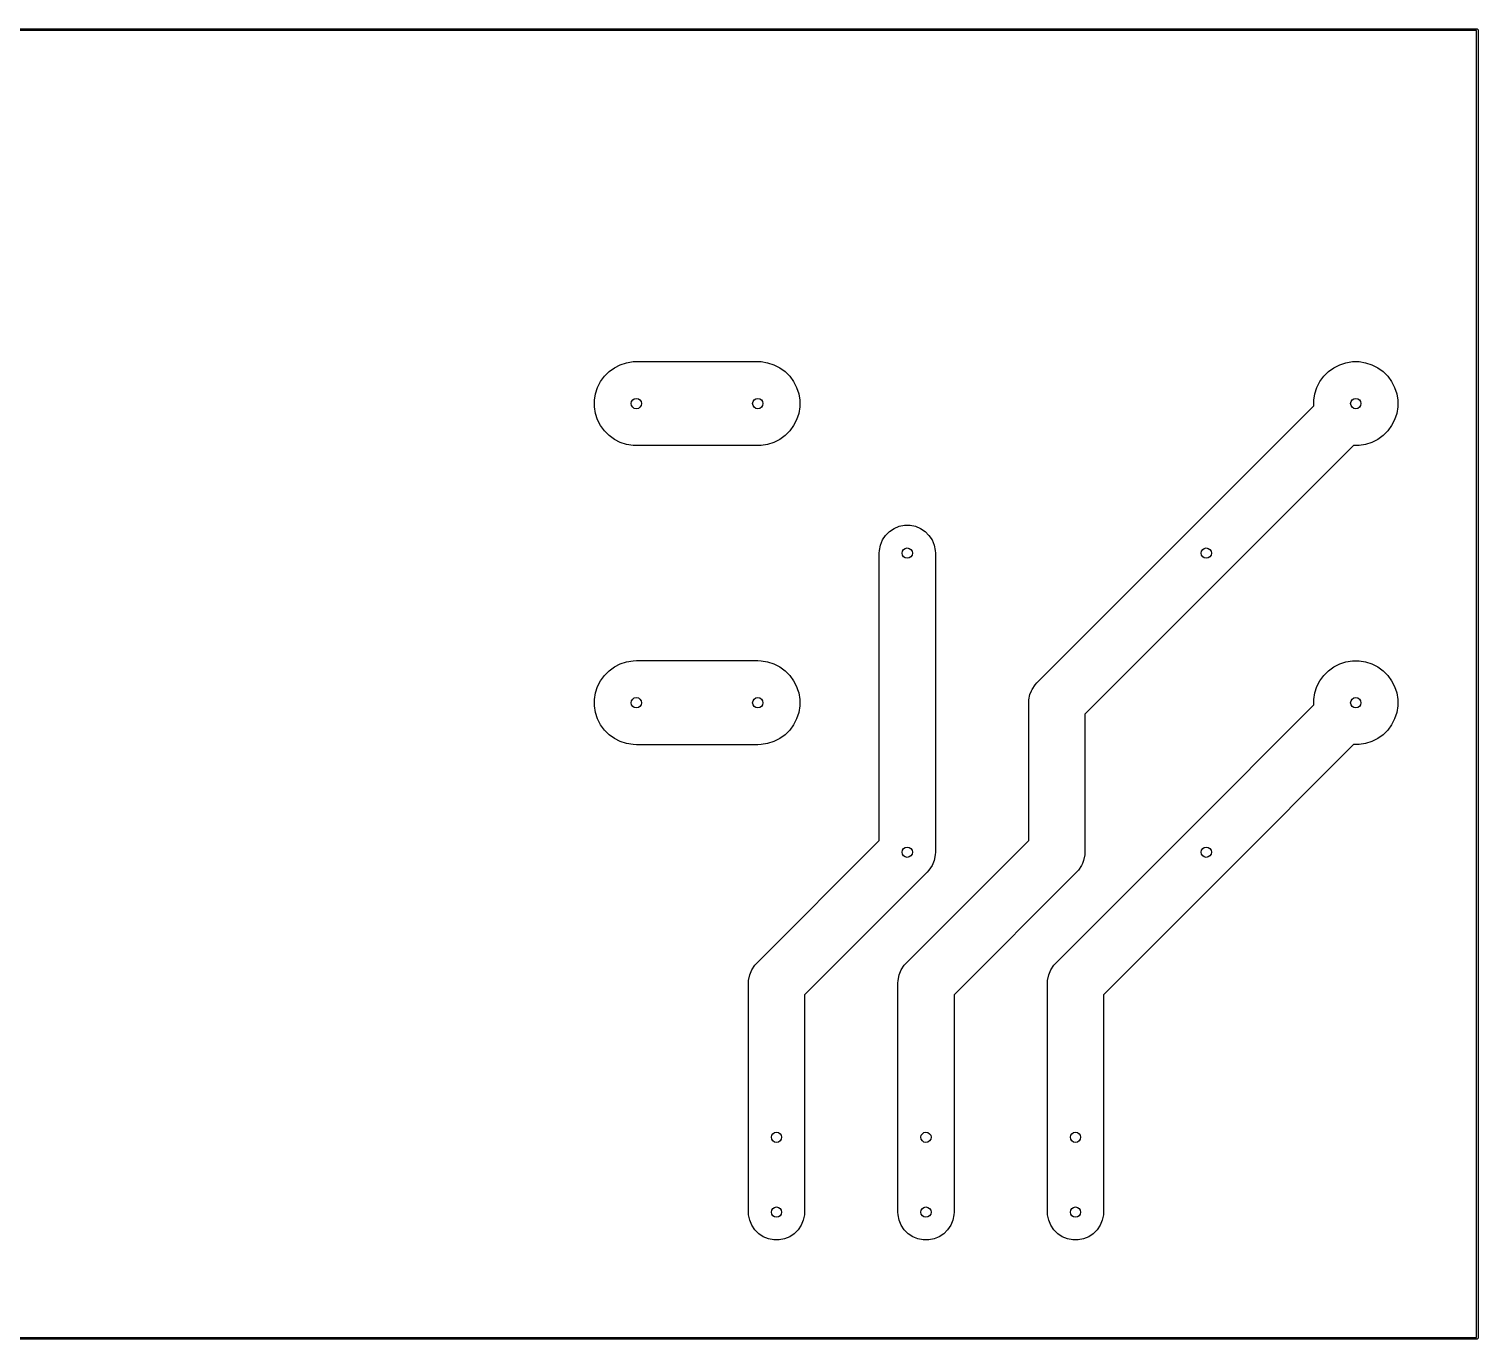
# Model space of a CAD drawing. Header units: millimetres. Extents: x 95.2 to 193.7, y -111.1 to -66.6.
# Drawn here: x 144.46 to 193.7, y -111.15 to -66.65 of the extents above; entities that cross this region are included whole.
import ezdxf

# ---------------------------------------------------------------- set-up
doc = ezdxf.new("R2010")
doc.units = ezdxf.units.MM
doc.layers.add('B.Cu', color=153, linetype='CONTINUOUS', true_color=0x4d7fc4)

msp = doc.modelspace()

# ---------------------------------------------------------------- linework, layer by layer
at = {"layer": 'B.Cu', "linetype": 'CONTINUOUS'}
for p, q in [((95.25, -66.65), (193.675, -66.65)), ((193.65, -66.7), (95.275, -66.7)), ((193.65, -111.1), (193.65, -66.7)), ((193.675, -66.65), (193.684567, -66.651903)), ((193.684567, -66.651903), (193.698097, -66.665433)), ((193.698097, -66.665433), (193.7, -66.675)), ((193.7, -66.675), (193.7, -111.125)), ((164.172101, -78.288571), (164.35348, -78.156791)), ((164.35348, -78.156791), (164.553241, -78.055008)), ((164.553241, -78.055008), (164.766465, -77.985727)), ((164.766465, -77.985727), (164.987902, -77.950655)), ((164.987902, -77.950655), (165.1, -77.946251)), ((165.1, -77.946251), (169.2275, -77.946251)), ((169.2275, -77.946251), (169.339573, -77.950654)), ((169.339573, -77.950654), (169.339598, -77.950654)), ((169.339598, -77.950654), (169.561035, -77.985726)), ((169.561035, -77.985726), (169.774259, -78.055007)), ((169.774259, -78.055007), (169.97402, -78.15679)), ((169.97402, -78.15679), (170.155399, -78.28857)), ((188.619601, -78.28857), (188.80098, -78.15679)), ((188.80098, -78.15679), (189.000741, -78.055007)), ((189.000741, -78.055007), (189.213965, -77.985726)), ((189.213965, -77.985726), (189.435402, -77.950654)), ((189.435402, -77.950654), (189.659598, -77.950654)), ((189.659598, -77.950654), (189.881035, -77.985726)), ((189.881035, -77.985726), (190.094259, -78.055007)), ((190.094259, -78.055007), (190.29402, -78.15679)), ((190.29402, -78.15679), (190.475399, -78.28857)), ((163.780007, -78.828242), (163.88179, -78.628481)), ((163.88179, -78.628481), (164.01357, -78.447102)), ((164.01357, -78.447102), (164.172101, -78.288571)), ((170.155399, -78.28857), (170.31393, -78.447101)), ((170.31393, -78.447101), (170.44571, -78.62848)), ((170.44571, -78.62848), (170.547493, -78.828241)), ((188.227507, -78.828241), (188.32929, -78.62848)), ((188.32929, -78.62848), (188.46107, -78.447101)), ((188.46107, -78.447101), (188.619601, -78.28857)), ((190.475399, -78.28857), (190.63393, -78.447101)), ((190.63393, -78.447101), (190.76571, -78.62848)), ((190.76571, -78.62848), (190.867493, -78.828241)), ((163.675654, -79.262903), (163.710726, -79.041466)), ((163.675654, -79.487099), (163.675654, -79.262903)), ((163.710726, -79.041466), (163.780007, -78.828242)), ((170.547493, -78.828241), (170.616774, -79.041465)), ((170.616774, -79.041465), (170.650952, -79.257255)), ((170.650952, -79.257255), (170.651846, -79.262903)), ((170.651846, -79.262903), (170.651846, -79.487099)), ((188.123154, -79.262902), (188.158226, -79.041465)), ((188.123154, -79.452308), (188.123154, -79.262902)), ((188.158226, -79.041465), (188.227507, -78.828241)), ((190.867493, -78.828241), (190.936774, -79.041465)), ((190.936774, -79.041465), (190.971846, -79.262902)), ((190.971846, -79.262902), (190.971846, -79.487098)), ((163.710726, -79.708536), (163.675654, -79.487099)), ((163.780007, -79.92176), (163.710726, -79.708536)), ((170.616774, -79.708536), (170.547493, -79.92176)), ((170.651846, -79.487099), (170.616774, -79.708536)), ((183.794, -83.781461), (188.123154, -79.452308)), ((190.936774, -79.708535), (190.867493, -79.921759)), ((190.971846, -79.487098), (190.936774, -79.708535)), ((163.88179, -80.121521), (163.780007, -79.92176)), ((164.01357, -80.3029), (163.88179, -80.121521)), ((170.44571, -80.121521), (170.31393, -80.3029)), ((170.547493, -79.92176), (170.44571, -80.121521)), ((190.76571, -80.12152), (190.63393, -80.302899)), ((190.867493, -79.921759), (190.76571, -80.12152)), ((164.172101, -80.461431), (164.01357, -80.3029)), ((164.35348, -80.593211), (164.172101, -80.461431)), ((164.553241, -80.694994), (164.35348, -80.593211)), ((164.766465, -80.764275), (164.553241, -80.694994)), ((169.774259, -80.694994), (169.561035, -80.764275)), ((169.97402, -80.593211), (169.774259, -80.694994)), ((170.155399, -80.461431), (169.97402, -80.593211)), ((170.31393, -80.3029), (170.155399, -80.461431)), ((190.094259, -80.694993), (189.881035, -80.764274)), ((190.29402, -80.59321), (190.094259, -80.694993)), ((190.475399, -80.46143), (190.29402, -80.59321)), ((190.63393, -80.302899), (190.475399, -80.46143)), ((164.987902, -80.799347), (164.766465, -80.764275)), ((165.1, -80.803751), (164.987902, -80.799347)), ((169.2275, -80.803751), (165.1, -80.803751)), ((169.339598, -80.799347), (169.2275, -80.803751)), ((169.561035, -80.764275), (169.339598, -80.799347)), ((189.470192, -80.799346), (185.141019, -85.128519)), ((189.659598, -80.799346), (189.470192, -80.799346)), ((189.881035, -80.764274), (189.659598, -80.799346)), ((173.703241, -83.718708), (173.858496, -83.61497)), ((173.858496, -83.61497), (174.031005, -83.543514)), ((174.031005, -83.543514), (174.21414, -83.507087)), ((174.21414, -83.507087), (174.400862, -83.507087)), ((174.400862, -83.507087), (174.583997, -83.543514)), ((174.583997, -83.543514), (174.756506, -83.61497)), ((174.756506, -83.61497), (174.911761, -83.718708)), ((173.359588, -84.361639), (173.396015, -84.178504)), ((173.396015, -84.178504), (173.467471, -84.005995)), ((173.467471, -84.005995), (173.571209, -83.85074)), ((173.571209, -83.85074), (173.703241, -83.718708)), ((174.911761, -83.718708), (175.043793, -83.85074)), ((175.043793, -83.85074), (175.147531, -84.005995)), ((175.147531, -84.005995), (175.218987, -84.178504)), ((175.218987, -84.178504), (175.255414, -84.361639)), ((178.713981, -88.86148), (183.793979, -83.781481)), ((183.793979, -83.781481), (183.794, -83.781461)), ((173.355001, -84.455), (173.359588, -84.361639)), ((173.355001, -94.220462), (173.355001, -84.455)), ((175.255414, -84.361639), (175.260001, -84.455)), ((175.260001, -84.455), (175.260001, -94.615)), ((185.141018, -85.12852), (180.34, -89.929537)), ((185.141019, -85.128519), (185.141018, -85.12852)), ((164.766465, -88.145727), (164.987902, -88.110655)), ((164.987902, -88.110655), (165.1, -88.106251)), ((165.1, -88.106251), (169.2275, -88.106251)), ((169.2275, -88.106251), (169.339573, -88.110654)), ((169.339573, -88.110654), (169.339598, -88.110654)), ((169.339598, -88.110654), (169.561035, -88.145726)), ((189.213965, -88.145726), (189.435402, -88.110654)), ((189.435402, -88.110654), (189.659598, -88.110654)), ((189.659598, -88.110654), (189.881035, -88.145726)), ((163.88179, -88.788481), (164.01357, -88.607102)), ((164.01357, -88.607102), (164.172101, -88.448571)), ((164.172101, -88.448571), (164.35348, -88.316791)), ((164.35348, -88.316791), (164.553241, -88.215008)), ((164.553241, -88.215008), (164.766465, -88.145727)), ((169.561035, -88.145726), (169.774259, -88.215007)), ((169.774259, -88.215007), (169.97402, -88.31679)), ((169.97402, -88.31679), (170.155399, -88.44857)), ((170.155399, -88.44857), (170.31393, -88.607101)), ((170.31393, -88.607101), (170.44571, -88.78848)), ((188.32929, -88.78848), (188.46107, -88.607101)), ((188.46107, -88.607101), (188.619601, -88.44857)), ((188.619601, -88.44857), (188.80098, -88.31679)), ((188.80098, -88.31679), (189.000741, -88.215007)), ((189.000741, -88.215007), (189.213965, -88.145726)), ((189.881035, -88.145726), (190.094259, -88.215007)), ((190.094259, -88.215007), (190.29402, -88.31679)), ((190.29402, -88.31679), (190.475399, -88.44857)), ((190.475399, -88.44857), (190.63393, -88.607101)), ((190.63393, -88.607101), (190.76571, -88.78848)), ((163.710726, -89.201466), (163.780007, -88.988242)), ((163.780007, -88.988242), (163.88179, -88.788481)), ((170.44571, -88.78848), (170.547493, -88.988241)), ((170.547493, -88.988241), (170.579255, -89.085993)), ((170.579255, -89.085993), (170.616774, -89.201466)), ((178.528347, -89.13216), (178.54747, -89.085993)), ((178.54747, -89.085993), (178.651208, -88.930739)), ((178.651208, -88.930739), (178.713981, -88.86148)), ((188.158226, -89.201465), (188.227507, -88.988241)), ((188.227507, -88.988241), (188.32929, -88.78848)), ((190.76571, -88.78848), (190.867493, -88.988241)), ((190.867493, -88.988241), (190.936774, -89.201465)), ((163.675654, -89.422903), (163.710726, -89.201466)), ((163.675654, -89.647099), (163.675654, -89.422903)), ((170.616774, -89.201466), (170.651846, -89.422903)), ((170.651846, -89.422903), (170.651846, -89.647099)), ((178.435, -89.534999), (178.439587, -89.441638)), ((178.435, -94.220462), (178.435, -89.534999)), ((178.439587, -89.441638), (178.476014, -89.258503)), ((178.476014, -89.258503), (178.528347, -89.13216)), ((188.123154, -89.422902), (188.158226, -89.201465)), ((188.123154, -89.612308), (188.123154, -89.422902)), ((190.936774, -89.201465), (190.971846, -89.422902)), ((190.971846, -89.422902), (190.971846, -89.647098)), ((163.710726, -89.868536), (163.675654, -89.647099)), ((163.780007, -90.08176), (163.710726, -89.868536)), ((163.88179, -90.281521), (163.780007, -90.08176)), ((170.547493, -90.08176), (170.44571, -90.281521)), ((170.616774, -89.868536), (170.547493, -90.08176)), ((170.651846, -89.647099), (170.616774, -89.868536)), ((180.34, -89.929537), (180.34, -94.615)), ((183.79399, -93.941471), (188.123154, -89.612308)), ((190.867493, -90.081759), (190.76571, -90.28152)), ((190.936774, -89.868535), (190.867493, -90.081759)), ((190.971846, -89.647098), (190.936774, -89.868535)), ((164.01357, -90.4629), (163.88179, -90.281521)), ((164.172101, -90.621431), (164.01357, -90.4629)), ((170.31393, -90.4629), (170.155399, -90.621431)), ((170.44571, -90.281521), (170.31393, -90.4629)), ((190.63393, -90.462899), (190.475399, -90.62143)), ((190.76571, -90.28152), (190.63393, -90.462899)), ((164.35348, -90.753211), (164.172101, -90.621431)), ((164.553241, -90.854994), (164.35348, -90.753211)), ((164.766465, -90.924275), (164.553241, -90.854994)), ((164.987902, -90.959347), (164.766465, -90.924275)), ((165.1, -90.963751), (164.987902, -90.959347)), ((169.2275, -90.963751), (165.1, -90.963751)), ((169.339598, -90.959347), (169.2275, -90.963751)), ((169.561035, -90.924275), (169.339598, -90.959347)), ((169.774259, -90.854994), (169.561035, -90.924275)), ((169.97402, -90.753211), (169.774259, -90.854994)), ((170.155399, -90.621431), (169.97402, -90.753211)), ((189.470192, -90.959346), (185.141019, -95.288519)), ((189.659598, -90.959346), (189.470192, -90.959346)), ((189.881035, -90.924274), (189.659598, -90.959346)), ((190.094259, -90.854993), (189.881035, -90.924274)), ((190.29402, -90.75321), (190.094259, -90.854993)), ((190.475399, -90.62143), (190.29402, -90.75321)), ((179.348981, -98.38648), (183.79398, -93.941481)), ((183.79398, -93.941481), (183.79399, -93.941471)), ((169.188981, -98.386482), (173.355001, -94.220462)), ((174.268981, -98.386481), (178.435, -94.220462)), ((175.218987, -94.891496), (175.147531, -95.064006)), ((175.255415, -94.708361), (175.218987, -94.891496)), ((175.260001, -94.615), (175.255415, -94.70834)), ((175.255415, -94.70834), (175.255415, -94.708361)), ((180.257127, -94.99255), (180.22753, -95.064006)), ((180.298986, -94.891496), (180.257127, -94.99255)), ((180.335413, -94.708361), (180.298986, -94.891496)), ((180.34, -94.615), (180.335413, -94.708361)), ((174.98102, -95.288519), (170.815, -99.454539)), ((175.043783, -95.219269), (174.98102, -95.288519)), ((175.043793, -95.21926), (175.043783, -95.219269)), ((175.095662, -95.141632), (175.043793, -95.21926)), ((175.147531, -95.064006), (175.095662, -95.141632)), ((180.061019, -95.288519), (175.895, -99.454538)), ((180.123792, -95.21926), (180.061019, -95.288519)), ((180.22753, -95.064006), (180.123792, -95.21926)), ((185.141008, -95.288528), (180.975, -99.454537)), ((185.141019, -95.288519), (185.141008, -95.288528)), ((169.02247, -98.610995), (169.126208, -98.455741)), ((169.126208, -98.455741), (169.188981, -98.386482)), ((174.10247, -98.610994), (174.206208, -98.45574)), ((174.206208, -98.45574), (174.268981, -98.386481)), ((179.18247, -98.610993), (179.286208, -98.455739)), ((179.286208, -98.455739), (179.348981, -98.38648)), ((168.91, -99.060001), (168.914587, -98.96664)), ((168.914587, -98.96664), (168.951014, -98.783505)), ((168.951014, -98.783505), (169.02247, -98.610996)), ((169.02247, -98.610996), (169.02247, -98.610995)), ((173.99, -99.06), (173.994587, -98.966639)), ((173.994587, -98.966639), (174.031014, -98.783504)), ((174.031014, -98.783504), (174.081541, -98.661521)), ((174.081541, -98.661521), (174.10247, -98.610994)), ((179.07, -99.059999), (179.074587, -98.966638)), ((179.074587, -98.966638), (179.111014, -98.783503)), ((179.111014, -98.783503), (179.182469, -98.610996)), ((179.182469, -98.610996), (179.18247, -98.610993)), ((168.91, -104.29875), (168.91, -99.060001)), ((170.815, -99.454539), (170.815, -104.29875)), ((173.99, -104.29875), (173.99, -99.06)), ((175.895, -99.454538), (175.895, -104.29875)), ((179.07, -104.29875), (179.07, -99.059999)), ((180.975, -99.454537), (180.975, -104.29875)), ((168.91, -106.83875), (168.91, -104.29875)), ((170.815, -104.29875), (170.815, -106.83875)), ((173.99, -106.83875), (173.99, -104.29875)), ((175.895, -104.29875), (175.895, -106.83875)), ((179.07, -106.83875), (179.07, -104.29875)), ((180.975, -104.29875), (180.975, -106.83875)), ((168.914587, -106.932111), (168.91, -106.83875)), ((170.815, -106.83875), (170.810413, -106.932111)), ((173.994587, -106.932111), (173.99, -106.83875)), ((175.895, -106.83875), (175.890413, -106.932111)), ((179.074587, -106.932111), (179.07, -106.83875)), ((180.975, -106.83875), (180.970413, -106.932111)), ((168.951014, -107.115246), (168.914587, -106.932111)), ((169.02247, -107.287755), (168.951014, -107.115246)), ((169.126208, -107.44301), (169.02247, -107.287755)), ((170.70253, -107.287755), (170.598792, -107.44301)), ((170.773986, -107.115246), (170.70253, -107.287755)), ((170.810413, -106.932111), (170.773986, -107.115246)), ((174.031014, -107.115246), (173.994587, -106.932111)), ((174.10247, -107.287755), (174.031014, -107.115246)), ((174.206208, -107.44301), (174.10247, -107.287755)), ((175.78253, -107.287755), (175.678792, -107.44301)), ((175.853986, -107.115246), (175.78253, -107.287755)), ((175.890413, -106.932111), (175.853986, -107.115246)), ((179.111014, -107.115246), (179.074587, -106.932111)), ((179.18247, -107.287755), (179.111014, -107.115246)), ((179.286208, -107.44301), (179.18247, -107.287755)), ((180.86253, -107.287755), (180.758792, -107.44301)), ((180.933986, -107.115246), (180.86253, -107.287755)), ((180.970413, -106.932111), (180.933986, -107.115246)), ((169.25824, -107.575042), (169.126208, -107.44301)), ((169.413495, -107.67878), (169.25824, -107.575042)), ((169.586004, -107.750236), (169.413495, -107.67878)), ((169.769139, -107.786663), (169.586004, -107.750236)), ((169.955861, -107.786663), (169.769139, -107.786663)), ((170.138996, -107.750236), (169.955861, -107.786663)), ((170.311505, -107.67878), (170.138996, -107.750236)), ((170.46676, -107.575042), (170.311505, -107.67878)), ((170.598792, -107.44301), (170.46676, -107.575042)), ((174.33824, -107.575042), (174.206208, -107.44301)), ((174.493495, -107.67878), (174.33824, -107.575042)), ((174.666004, -107.750236), (174.493495, -107.67878)), ((174.849139, -107.786663), (174.666004, -107.750236)), ((175.035861, -107.786663), (174.849139, -107.786663)), ((175.218996, -107.750236), (175.035861, -107.786663)), ((175.391505, -107.67878), (175.218996, -107.750236)), ((175.54676, -107.575042), (175.391505, -107.67878)), ((175.678792, -107.44301), (175.54676, -107.575042)), ((179.41824, -107.575042), (179.286208, -107.44301)), ((179.573495, -107.67878), (179.41824, -107.575042)), ((179.746004, -107.750236), (179.573495, -107.67878)), ((179.929139, -107.786663), (179.746004, -107.750236)), ((180.115861, -107.786663), (179.929139, -107.786663)), ((180.298996, -107.750236), (180.115861, -107.786663)), ((180.471505, -107.67878), (180.298996, -107.750236)), ((180.62676, -107.575042), (180.471505, -107.67878)), ((180.758792, -107.44301), (180.62676, -107.575042)), ((193.675, -111.15), (95.25, -111.15)), ((95.275, -111.1), (193.65, -111.1)), ((193.684567, -111.148097), (193.675, -111.15)), ((193.698097, -111.134567), (193.684567, -111.148097)), ((193.7, -111.125), (193.698097, -111.134567))]:
    msp.add_line(p, q, dxfattribs=at)
at = {"layer": 'B.Cu'}
for centre in [(165.1, -79.375001), (165.1, -79.375001), (165.1, -79.375001), (169.2275, -79.375), (169.2275, -79.375), (169.2275, -79.375), (189.5475, -79.375), (189.5475, -79.375), (189.5475, -79.375), (174.307501, -84.455), (174.307501, -84.455), (174.307501, -84.455), (184.467499, -84.455), (184.467499, -84.455), (184.467499, -84.455), (165.1, -89.535001), (165.1, -89.535001), (165.1, -89.535001), (169.2275, -89.535), (169.2275, -89.535), (169.2275, -89.535), (189.5475, -89.535), (189.5475, -89.535), (189.5475, -89.535), (174.307501, -94.615), (174.307501, -94.615), (174.307501, -94.615), (184.467499, -94.615), (184.467499, -94.615), (184.467499, -94.615), (169.8625, -104.29875), (169.8625, -104.29875), (169.8625, -104.29875), (174.9425, -104.29875), (174.9425, -104.29875), (174.9425, -104.29875), (180.0225, -104.29875), (180.0225, -104.29875), (180.0225, -104.29875), (169.8625, -106.83875), (169.8625, -106.83875), (169.8625, -106.83875), (174.9425, -106.83875), (174.9425, -106.83875), (174.9425, -106.83875), (180.0225, -106.83875), (180.0225, -106.83875), (180.0225, -106.83875)]:
    msp.add_circle(centre, 0.175, dxfattribs=at)

doc.saveas('drawing.dxf')
